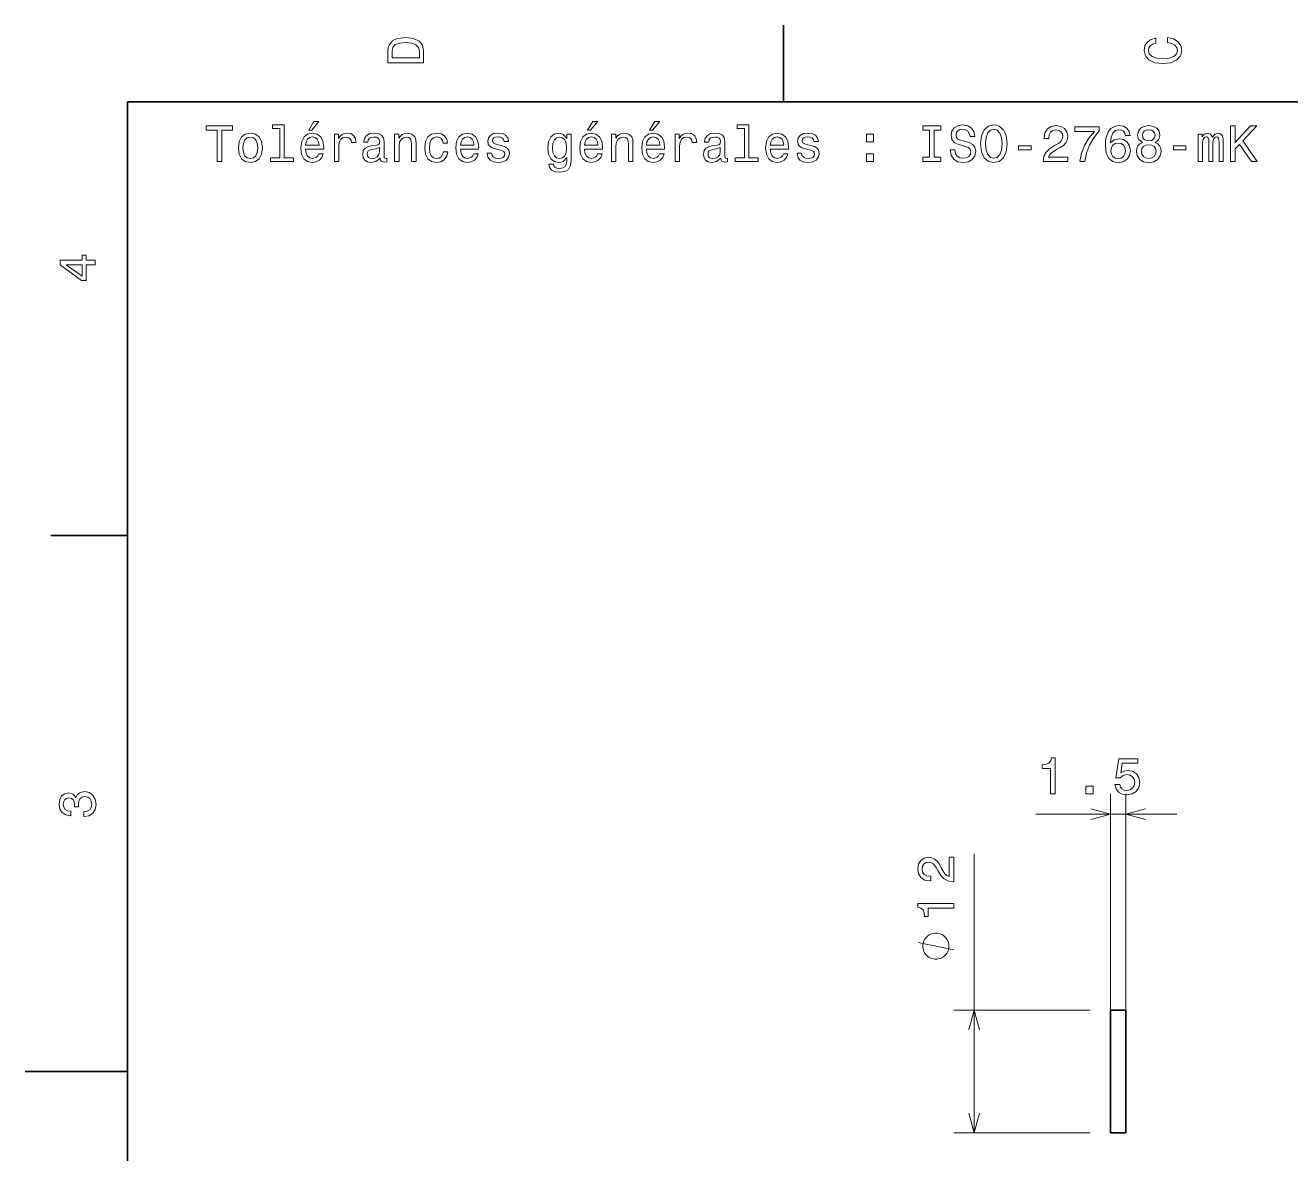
# Model space of a CAD drawing. Extents: x 0 to 297, y 0 to 210.
# Drawn here: x 0 to 124, y 97 to 207.5 of the extents above; entities that cross this region are included whole.
import ezdxf

# ---------------------------------------------------------------- set-up
doc = ezdxf.new("R2010")
doc.units = 0

msp = doc.modelspace()

# ---------------------------------------------------------------- linework, layer by layer
at = {"color": 7, "lineweight": 35, "ltscale": 0.1875}
for p, q in [((74.300003, 200), (74.300003, 207.5)), ((10, 157.5), (2.5, 157.5))]:
    msp.add_line(p, q, dxfattribs=at)
at = {"color": 7, "lineweight": 35}
for p, q in [((287, 200), (10, 200)), ((10, 200), (10, 10))]:
    msp.add_line(p, q, dxfattribs=at)
at = {"color": 7, "lineweight": 13}
for p, q in [((106.360001, 101), (106.360001, 132.206802)), ((107.860001, 101), (107.860001, 132.206802)), ((92.983528, 99), (92.983528, 126.338715))]:
    msp.add_line(p, q, dxfattribs=at)
at = {"color": 7, "lineweight": 13, "ltscale": 0.345551}
msp.add_line((99.037956, 130.206802), (112.860001, 130.206802), dxfattribs=at)
at = {"color": 7, "lineweight": 13, "ltscale": 0.334412}
for p, q in [((104.360001, 111), (90.983528, 111)), ((104.360001, 99), (90.983528, 99))]:
    msp.add_line(p, q, dxfattribs=at)
at = {"color": 7, "lineweight": 35, "ltscale": 0.0375}
for p, q in [((107.860001, 111), (106.360001, 111)), ((107.860001, 99), (106.360001, 99))]:
    msp.add_line(p, q, dxfattribs=at)
at = {"color": 7, "lineweight": 35, "ltscale": 0.3}
for p, q in [((106.360001, 111), (106.360001, 99)), ((107.860001, 111), (107.860001, 99))]:
    msp.add_line(p, q, dxfattribs=at)
at = {"color": 7, "lineweight": 35, "ltscale": 0.25}
msp.add_line((10, 105), (0, 105), dxfattribs=at)
at = {"color": 7, "lineweight": 13}
for points in [[(35.533215, 204.994965), (35.533215, 203.829971), (39.033215, 203.829971), (39.033215, 204.994965), (38.922264, 205.544678), (38.584366, 205.953171), (38.034657, 206.205338), (37.283215, 206.296112), (36.516644, 206.215424), (36.21405, 206.114563), (35.971977, 205.973343), (35.644165, 205.56485), (35.563473, 205.297562)], [(111.93206, 205.817017), (112.35569, 205.716141), (112.658287, 205.549713), (112.844887, 205.317734), (112.905403, 205.045395), (112.814629, 204.71759), (112.54229, 204.460388), (112.098488, 204.28891), (111.483215, 204.233429), (110.872986, 204.28891), (110.424141, 204.455338), (110.151802, 204.71254), (110.055984, 205.045395), (110.106415, 205.287476), (110.247627, 205.494247), (110.474571, 205.655624), (110.787247, 205.766571), (110.787247, 206.245682), (110.308144, 206.094391), (109.94503, 205.832138), (109.718086, 205.474075), (109.637398, 205.045395), (109.763474, 204.510818), (110.116501, 204.10231), (110.696472, 203.840057), (111.483215, 203.749283), (112.269958, 203.840057), (112.84993, 204.10231), (113.208, 204.510818), (113.329041, 205.045395), (113.233215, 205.51442), (112.965927, 205.892654), (112.527161, 206.159943), (111.93206, 206.301163)], [(35.951801, 204.959656), (36.027451, 205.342941), (36.259438, 205.605194), (36.672985, 205.761536), (37.283215, 205.811966), (37.873272, 205.756485), (38.286816, 205.600143), (38.533936, 205.332855), (38.614628, 204.959656), (38.614628, 204.298996), (35.951801, 204.298996)], [(18.786022, 194.143372), (19.25, 194.143372), (19.25, 197.219742), (20.309078, 197.219742), (20.309078, 197.643372), (17.721903, 197.643372), (17.721903, 197.219742), (18.786022, 197.219742)], [(24.928675, 197.391205), (24.928675, 194.516571), (24.01585, 194.516571), (24.01585, 194.143372), (26.280258, 194.143372), (26.280258, 194.516571), (25.372478, 194.516571), (25.372478, 197.764404), (24.232708, 197.764404), (24.232708, 197.391205)], [(27.778099, 197.219742), (28.075649, 197.219742), (28.776657, 198.077087), (28.282421, 198.077087)], [(55.102303, 197.219742), (55.399853, 197.219742), (56.100861, 198.077087), (55.606625, 198.077087)], [(61.174347, 197.219742), (61.471897, 197.219742), (62.172905, 198.077087), (61.678669, 198.077087)], [(70.469009, 197.391205), (70.469009, 194.516571), (69.55619, 194.516571), (69.55619, 194.143372), (71.820602, 194.143372), (71.820602, 194.516571), (70.912819, 194.516571), (70.912819, 197.764404), (69.773048, 197.764404), (69.773048, 197.391205)], [(88.614548, 194.567001), (87.969009, 194.567001), (87.969009, 194.143372), (89.724052, 194.143372), (89.724052, 194.567001), (89.078522, 194.567001), (89.078522, 197.219742), (89.724052, 197.219742), (89.724052, 197.643372), (87.969009, 197.643372), (87.969009, 197.219742), (88.614548, 197.219742)], [(91.085732, 195.298264), (90.626793, 195.298264), (90.727661, 194.763687), (90.97982, 194.370316), (91.368149, 194.133286), (91.892647, 194.047546), (92.412102, 194.128235), (92.80043, 194.350143), (93.047546, 194.69812), (93.138321, 195.157059), (93.062675, 195.570602), (92.850861, 195.837891), (92.507919, 196.014404), (92.048988, 196.145538), (91.655617, 196.241348), (91.398407, 196.35231), (91.252159, 196.513687), (91.206764, 196.765854), (91.252159, 196.992798), (91.383278, 197.164261), (91.585007, 197.280258), (91.862389, 197.320602), (92.144806, 197.270172), (92.366707, 197.134003), (92.512962, 196.907059), (92.583565, 196.599426), (93.042503, 196.599426), (93.042503, 196.609512), (92.961807, 197.083572), (92.724777, 197.4366), (92.351578, 197.658508), (91.84726, 197.734146), (91.393364, 197.658508), (91.040337, 197.446686), (90.813393, 197.118881), (90.732704, 196.695251), (90.798264, 196.317001), (90.989906, 196.059799), (91.292503, 195.888321), (91.706047, 195.757202), (92.114548, 195.641205), (92.422188, 195.530258), (92.608788, 195.368881), (92.674347, 195.106628), (92.613831, 194.83934), (92.457489, 194.637604), (92.220459, 194.51152), (91.912819, 194.471176), (91.569878, 194.526657), (91.307632, 194.688034), (91.141205, 194.950287)], [(93.622475, 195.893372), (93.713257, 195.106628), (93.975502, 194.526657), (94.384003, 194.168594), (94.918587, 194.047546), (95.448128, 194.168594), (95.861671, 194.526657), (96.118874, 195.106628), (96.214691, 195.893372), (96.118874, 196.675079), (96.007919, 196.992798), (95.861671, 197.255035), (95.448128, 197.613113), (95.195961, 197.703888), (94.918587, 197.739197), (94.37896, 197.613113), (93.970459, 197.260086), (93.713257, 196.680115)], [(94.106628, 195.893372), (94.162102, 196.503601), (94.328529, 196.952454), (94.585732, 197.224777), (94.918587, 197.320602), (95.246391, 197.224777), (95.503601, 196.947403), (95.670029, 196.498566), (95.730545, 195.893372), (95.670029, 195.283142), (95.503601, 194.83429), (95.246391, 194.561966), (94.918587, 194.471176), (94.585732, 194.561966), (94.328529, 194.83429), (94.162102, 195.278091)], [(99.760086, 194.143372), (102.16571, 194.143372), (102.16571, 194.577087), (100.264412, 194.577087), (100.370323, 194.814117), (100.55188, 195.010803), (101.111671, 195.368881), (101.409225, 195.520172), (101.742081, 195.73703), (101.979111, 195.989197), (102.11528, 196.286743), (102.16571, 196.624634), (102.079971, 197.048264), (101.842941, 197.381119), (101.479828, 197.592941), (101.010811, 197.668594), (100.526657, 197.582855), (100.158508, 197.345825), (99.921471, 196.967575), (99.840782, 196.468292), (99.840782, 196.39769), (100.299713, 196.39769), (100.299713, 196.438034), (100.3451, 196.780975), (100.48127, 197.033142), (100.698128, 197.194519), (100.985596, 197.25), (101.278099, 197.19957), (101.494957, 197.073486), (101.636169, 196.876801), (101.6866, 196.629684), (101.651299, 196.39769), (101.555481, 196.201004), (101.394096, 196.029541), (101.172195, 195.878235), (100.874641, 195.716858), (100.380409, 195.404175), (100.032425, 195.07132), (99.825653, 194.667862), (99.760086, 194.158508)], [(103.325653, 194.143372), (103.835022, 194.143372), (104.00145, 194.97551), (104.293953, 195.752167), (104.707497, 196.473343), (105.247124, 197.149139), (105.247124, 197.567719), (102.84655, 197.567719), (102.84655, 197.108795), (104.762978, 197.108795), (104.208221, 196.427948), (103.789635, 195.716858), (103.497124, 194.960373)], [(108.273064, 196.700287), (108.177246, 197.108795), (107.955338, 197.411377), (107.612404, 197.603027), (107.168594, 197.668594), (106.871048, 197.633286), (106.613838, 197.53746), (106.386894, 197.381119), (106.195251, 197.159225), (106.043961, 196.881851), (105.933006, 196.543945), (105.862404, 196.145538), (105.842232, 195.696686), (105.92292, 194.980545), (106.170036, 194.46109), (106.568451, 194.148422), (107.113121, 194.042511), (107.602318, 194.133286), (107.975517, 194.370316), (108.21759, 194.743515), (108.303322, 195.217575), (108.21759, 195.696686), (107.985603, 196.064835), (107.627533, 196.296829), (107.183723, 196.377518), (106.70462, 196.276657), (106.34655, 195.989197), (106.422203, 196.543945), (106.58358, 196.942368), (106.830704, 197.179398), (107.173637, 197.260086), (107.425804, 197.219742), (107.617447, 197.113831), (107.743523, 196.937317), (107.80909, 196.700287)], [(109.473358, 196.029541), (109.216148, 195.888321), (109.039635, 195.691635), (108.928688, 195.444519), (108.893387, 195.146973), (108.974075, 194.69812), (109.206062, 194.350143), (109.584305, 194.128235), (110.098717, 194.042511), (110.608078, 194.128235), (110.98632, 194.350143), (111.218315, 194.69812), (111.304047, 195.146973), (111.263702, 195.444519), (111.157791, 195.691635), (110.976234, 195.888321), (110.724075, 196.029541), (110.925804, 196.150574), (111.067017, 196.317001), (111.152748, 196.518738), (111.183006, 196.765854), (111.102318, 197.123917), (110.890503, 197.411377), (110.547562, 197.597977), (110.098717, 197.668594), (109.644821, 197.597977), (109.301888, 197.411377), (109.08503, 197.123917), (109.009377, 196.765854), (109.034592, 196.518738), (109.120331, 196.317001)], [(109.488487, 196.72551), (109.528831, 196.947403), (109.649864, 197.118881), (109.841507, 197.224777), (110.098717, 197.265137), (110.350876, 197.224777), (110.542519, 197.118881), (110.663559, 196.947403), (110.708946, 196.72551), (110.663559, 196.498566), (110.542519, 196.322052), (110.350876, 196.206055), (110.098717, 196.170746), (109.841507, 196.21109), (109.649864, 196.322052), (109.528831, 196.498566)], [(118.112411, 194.143372), (118.576393, 194.143372), (118.576393, 195.389053), (118.989937, 195.832855), (120.165009, 194.143372), (120.729851, 194.143372), (119.317741, 196.170746), (120.689499, 197.643372), (120.074226, 197.643372), (118.576393, 196.02449), (118.576393, 197.643372), (118.112411, 197.643372)], [(20.878963, 195.494949), (20.959654, 194.879684), (21.191643, 194.425797), (21.559799, 194.143372), (22.054035, 194.047546), (22.543228, 194.143372), (22.911383, 194.420746), (23.143372, 194.874634), (23.229107, 195.494949), (23.143372, 196.110229), (22.911383, 196.569168), (22.543228, 196.846542), (22.054035, 196.947403), (21.559799, 196.846542), (21.191643, 196.564117), (20.959654, 196.110229)], [(21.332853, 195.5), (21.378242, 195.953888), (21.519453, 196.281708), (21.746399, 196.483429), (22.054035, 196.554031), (22.356628, 196.483429), (22.583574, 196.286743), (22.724785, 195.953888), (22.775215, 195.5), (22.724785, 195.041061), (22.583574, 194.708206), (22.356628, 194.506485), (22.054035, 194.440918), (21.746399, 194.506485), (21.519453, 194.708206), (21.378242, 195.041061)], [(27.470461, 195.368881), (29.245678, 195.368881), (29.250721, 195.575653), (29.170029, 196.155624), (28.948128, 196.58934), (28.5951, 196.851578), (28.12608, 196.947403), (27.667149, 196.846542), (27.314121, 196.564117), (27.087177, 196.105194), (27.006485, 195.5), (27.082134, 194.879684), (27.309078, 194.425797), (27.657061, 194.143372), (28.11095, 194.047546), (28.504322, 194.113113), (28.827089, 194.284576), (29.064121, 194.556915), (29.200289, 194.920029), (28.761528, 194.920029), (28.67075, 194.718292), (28.539625, 194.567001), (28.166428, 194.445969), (27.878963, 194.501434), (27.662104, 194.677948), (27.520893, 194.965424), (27.470461, 195.353745)], [(27.470461, 195.742081), (27.525936, 196.090057), (27.662104, 196.34726), (27.868877, 196.503601), (28.141211, 196.559082), (28.408501, 196.503601), (28.615274, 196.34726), (28.741356, 196.090057), (28.786743, 195.742081)], [(30.284582, 194.143372), (30.728386, 194.143372), (30.728386, 195.691635), (30.773775, 196.064835), (30.909943, 196.332138), (31.131844, 196.493515), (31.429394, 196.548996), (31.651299, 196.513687), (31.817722, 196.412827), (31.918589, 196.241348), (31.953892, 196.009369), (32.40274, 196.009369), (32.34222, 196.417862), (32.175793, 196.710373), (31.898415, 196.886887), (31.520172, 196.947403), (31.26297, 196.907059), (31.041065, 196.806198), (30.844379, 196.63472), (30.688042, 196.40274), (30.688042, 196.851578), (30.284582, 196.851578)], [(34.76297, 194.496399), (34.76297, 194.481262), (34.788185, 194.309799), (34.863831, 194.188766), (35.181557, 194.092941), (35.428673, 194.133286), (35.428673, 194.476227), (35.322769, 194.46109), (35.181557, 194.526657), (35.156342, 194.728394), (35.156342, 196.130402), (35.095821, 196.48848), (34.919312, 196.740631), (34.611671, 196.891937), (34.177956, 196.947403), (33.754326, 196.886887), (33.441643, 196.715424), (33.244957, 196.44812), (33.179398, 196.095108), (33.179398, 196.064835), (33.577812, 196.064835), (33.613113, 196.276657), (33.724064, 196.427948), (33.905621, 196.518738), (34.162827, 196.554031), (34.409943, 196.528824), (34.586456, 196.453171), (34.692364, 196.322052), (34.727669, 196.140488), (34.707493, 195.92868), (34.626801, 195.822769), (34.425072, 195.772339), (34.046829, 195.731995), (33.613113, 195.641205), (33.305477, 195.479828), (33.12392, 195.227661), (33.068443, 194.854462), (33.118877, 194.521606), (33.275215, 194.27449), (33.527378, 194.118149), (33.875359, 194.062683), (34.344383, 194.168594)], [(36.190201, 194.143372), (36.634007, 194.143372), (36.634007, 195.706772), (36.679398, 196.064835), (36.825649, 196.327087), (37.052593, 196.48848), (37.355186, 196.548996), (37.597263, 196.498566), (37.748558, 196.362396), (37.824207, 196.135452), (37.849426, 195.832855), (37.849426, 194.143372), (38.293228, 194.143372), (38.293228, 195.92363), (38.273056, 196.281708), (38.182278, 196.579254), (37.884727, 196.851578), (37.42075, 196.947403), (37.163544, 196.912109), (36.946686, 196.816284), (36.760086, 196.654892), (36.613831, 196.438034), (36.613831, 196.851578), (36.190201, 196.851578)], [(40.951012, 195.953888), (41.389771, 195.953888), (41.298992, 196.357346), (41.082134, 196.675079), (40.74424, 196.871765), (40.305477, 196.947403), (39.821327, 196.846542), (39.453171, 196.564117), (39.221184, 196.105194), (39.140491, 195.489914), (39.216141, 194.879684), (39.443085, 194.425797), (39.801155, 194.143372), (40.290348, 194.047546), (40.724068, 194.123199), (41.061962, 194.335007), (41.293949, 194.667862), (41.394814, 195.111664), (40.971184, 195.111664), (40.895535, 194.829254), (40.754326, 194.617432), (40.552597, 194.486313), (40.305477, 194.445969), (39.997841, 194.51152), (39.77594, 194.713257), (39.639771, 195.041061), (39.594383, 195.505035), (39.639771, 195.958939), (39.780983, 196.286743), (40.007927, 196.48848), (40.305477, 196.559082), (40.567726, 196.513687), (40.764412, 196.39769), (40.895535, 196.206055)], [(42.650578, 195.368881), (44.425793, 195.368881), (44.430836, 195.575653), (44.350143, 196.155624), (44.128242, 196.58934), (43.775215, 196.851578), (43.306198, 196.947403), (42.847263, 196.846542), (42.49424, 196.564117), (42.267292, 196.105194), (42.1866, 195.5), (42.262249, 194.879684), (42.489193, 194.425797), (42.837177, 194.143372), (43.291069, 194.047546), (43.684441, 194.113113), (44.007206, 194.284576), (44.24424, 194.556915), (44.380402, 194.920029), (43.941643, 194.920029), (43.850864, 194.718292), (43.719742, 194.567001), (43.346542, 194.445969), (43.059078, 194.501434), (42.84222, 194.677948), (42.701012, 194.965424), (42.650578, 195.353745)], [(42.650578, 195.742081), (42.706055, 196.090057), (42.84222, 196.34726), (43.048992, 196.503601), (43.321327, 196.559082), (43.588615, 196.503601), (43.795387, 196.34726), (43.921471, 196.090057), (43.966858, 195.742081)], [(46.624641, 195.721909), (46.195965, 195.822769), (45.878242, 195.938766), (45.772335, 196.175797), (45.802593, 196.342224), (45.908501, 196.463257), (46.079971, 196.53891), (46.327087, 196.569168), (46.564121, 196.53891), (46.750721, 196.44812), (46.871758, 196.311966), (46.922188, 196.130402), (47.355907, 196.130402), (47.355907, 196.140488), (47.280258, 196.468292), (47.073486, 196.72551), (46.750721, 196.886887), (46.327087, 196.947403), (45.898415, 196.886887), (45.585735, 196.720459), (45.38905, 196.473343), (45.328529, 196.16066), (45.373917, 195.858063), (45.515129, 195.646255), (45.747116, 195.494949), (46.085014, 195.389053), (46.57925, 195.268005), (46.881844, 195.141937), (46.962536, 195.041061), (46.992798, 194.889771), (46.947407, 194.703171), (46.82637, 194.561966), (46.629684, 194.471176), (46.367435, 194.440918), (46.090057, 194.471176), (45.888329, 194.577087), (45.752159, 194.748566), (45.696686, 194.985596), (45.268013, 194.985596), (45.338615, 194.582138), (45.545387, 194.289627), (45.873199, 194.113113), (46.327087, 194.047546), (46.801155, 194.113113), (47.149136, 194.289627), (47.36095, 194.572052), (47.4366, 194.940201), (47.381126, 195.257919), (47.224785, 195.474777), (46.967579, 195.615997)], [(53.478386, 194.264404), (53.478386, 196.851578), (53.054752, 196.851578), (53.054752, 196.412827), (52.706772, 196.811234), (52.494953, 196.912109), (52.257923, 196.947403), (51.82925, 196.846542), (51.496395, 196.564117), (51.279537, 196.110229), (51.203888, 195.5), (51.279537, 194.88472), (51.496395, 194.430832), (51.82925, 194.143372), (52.257923, 194.047546), (52.499996, 194.082855), (52.701729, 194.17363), (53.054752, 194.556915), (53.054752, 194.17363), (53.014408, 193.871033), (52.903458, 193.654175), (52.691639, 193.528091), (52.373917, 193.482712), (52.096539, 193.51297), (51.899853, 193.588623), (51.783859, 193.719742), (51.748558, 193.896255), (51.319881, 193.896255), (51.319881, 193.876083), (51.385445, 193.553314), (51.587173, 193.311234), (51.909939, 193.154892), (52.348701, 193.099426), (52.873196, 193.175079), (53.22118, 193.386887), (53.417866, 193.755051)], [(51.662823, 195.5), (51.70821, 195.948853), (51.844379, 196.281708), (52.056194, 196.478394), (52.338615, 196.548996), (52.636166, 196.478394), (52.858067, 196.281708), (52.994236, 195.948853), (53.044666, 195.5), (52.994236, 195.041061), (52.858067, 194.713257), (52.636166, 194.51152), (52.338615, 194.445969), (52.056194, 194.51152), (51.844379, 194.713257), (51.70821, 195.046112)], [(54.794666, 195.368881), (56.569881, 195.368881), (56.574924, 195.575653), (56.494232, 196.155624), (56.272331, 196.58934), (55.919304, 196.851578), (55.450287, 196.947403), (54.991352, 196.846542), (54.638325, 196.564117), (54.411381, 196.105194), (54.330688, 195.5), (54.406338, 194.879684), (54.633282, 194.425797), (54.981266, 194.143372), (55.435154, 194.047546), (55.828529, 194.113113), (56.151295, 194.284576), (56.388325, 194.556915), (56.524494, 194.920029), (56.085732, 194.920029), (55.994953, 194.718292), (55.863831, 194.567001), (55.490631, 194.445969), (55.203167, 194.501434), (54.986309, 194.677948), (54.845097, 194.965424), (54.794666, 195.353745)], [(54.794666, 195.742081), (54.85014, 196.090057), (54.986309, 196.34726), (55.193081, 196.503601), (55.465416, 196.559082), (55.732708, 196.503601), (55.93948, 196.34726), (56.065559, 196.090057), (56.110947, 195.742081)], [(57.44236, 194.143372), (57.886162, 194.143372), (57.886162, 195.706772), (57.931553, 196.064835), (58.077805, 196.327087), (58.304752, 196.48848), (58.607346, 196.548996), (58.849419, 196.498566), (59.000717, 196.362396), (59.076366, 196.135452), (59.101582, 195.832855), (59.101582, 194.143372), (59.545387, 194.143372), (59.545387, 195.92363), (59.525211, 196.281708), (59.434433, 196.579254), (59.136883, 196.851578), (58.672909, 196.947403), (58.415703, 196.912109), (58.198845, 196.816284), (58.012245, 196.654892), (57.86599, 196.438034), (57.86599, 196.851578), (57.44236, 196.851578)], [(60.866711, 195.368881), (62.641926, 195.368881), (62.646969, 195.575653), (62.566277, 196.155624), (62.344376, 196.58934), (61.991348, 196.851578), (61.522331, 196.947403), (61.063396, 196.846542), (60.710369, 196.564117), (60.483425, 196.105194), (60.402733, 195.5), (60.478382, 194.879684), (60.705326, 194.425797), (61.05331, 194.143372), (61.507198, 194.047546), (61.900574, 194.113113), (62.223339, 194.284576), (62.460369, 194.556915), (62.596539, 194.920029), (62.157776, 194.920029), (62.066998, 194.718292), (61.935875, 194.567001), (61.562675, 194.445969), (61.275211, 194.501434), (61.058353, 194.677948), (60.917141, 194.965424), (60.866711, 195.353745)], [(60.866711, 195.742081), (60.922184, 196.090057), (61.058353, 196.34726), (61.265125, 196.503601), (61.53746, 196.559082), (61.804752, 196.503601), (62.011524, 196.34726), (62.137604, 196.090057), (62.182991, 195.742081)], [(63.680832, 194.143372), (64.124634, 194.143372), (64.124634, 195.691635), (64.170029, 196.064835), (64.30619, 196.332138), (64.528091, 196.493515), (64.825638, 196.548996), (65.047546, 196.513687), (65.213974, 196.412827), (65.314835, 196.241348), (65.350143, 196.009369), (65.798981, 196.009369), (65.738464, 196.417862), (65.572037, 196.710373), (65.294662, 196.886887), (64.91642, 196.947403), (64.659218, 196.907059), (64.437317, 196.806198), (64.240631, 196.63472), (64.08429, 196.40274), (64.08429, 196.851578), (63.680832, 196.851578)], [(68.15921, 194.496399), (68.15921, 194.481262), (68.184433, 194.309799), (68.260078, 194.188766), (68.577805, 194.092941), (68.824921, 194.133286), (68.824921, 194.476227), (68.719009, 194.46109), (68.577805, 194.526657), (68.552582, 194.728394), (68.552582, 196.130402), (68.492065, 196.48848), (68.315552, 196.740631), (68.007919, 196.891937), (67.574203, 196.947403), (67.150574, 196.886887), (66.837891, 196.715424), (66.641205, 196.44812), (66.575638, 196.095108), (66.575638, 196.064835), (66.97406, 196.064835), (67.009361, 196.276657), (67.120316, 196.427948), (67.301865, 196.518738), (67.559067, 196.554031), (67.80619, 196.528824), (67.982704, 196.453171), (68.088608, 196.322052), (68.123917, 196.140488), (68.103745, 195.92868), (68.023048, 195.822769), (67.82132, 195.772339), (67.443077, 195.731995), (67.009361, 195.641205), (66.701721, 195.479828), (66.520172, 195.227661), (66.464691, 194.854462), (66.515121, 194.521606), (66.671463, 194.27449), (66.92363, 194.118149), (67.271606, 194.062683), (67.740631, 194.168594)], [(73.010803, 195.368881), (74.786011, 195.368881), (74.791061, 195.575653), (74.710365, 196.155624), (74.488464, 196.58934), (74.135437, 196.851578), (73.66642, 196.947403), (73.207489, 196.846542), (72.854462, 196.564117), (72.627518, 196.105194), (72.546822, 195.5), (72.622467, 194.879684), (72.849411, 194.425797), (73.197403, 194.143372), (73.651291, 194.047546), (74.044662, 194.113113), (74.367432, 194.284576), (74.604462, 194.556915), (74.740631, 194.920029), (74.301865, 194.920029), (74.21109, 194.718292), (74.079964, 194.567001), (73.706764, 194.445969), (73.419296, 194.501434), (73.202438, 194.677948), (73.061234, 194.965424), (73.010803, 195.353745)], [(73.010803, 195.742081), (73.066269, 196.090057), (73.202438, 196.34726), (73.40921, 196.503601), (73.681549, 196.559082), (73.948837, 196.503601), (74.155609, 196.34726), (74.281693, 196.090057), (74.32708, 195.742081)], [(76.984863, 195.721909), (76.556183, 195.822769), (76.238464, 195.938766), (76.132553, 196.175797), (76.162811, 196.342224), (76.268723, 196.463257), (76.440193, 196.53891), (76.687309, 196.569168), (76.924347, 196.53891), (77.110947, 196.44812), (77.231979, 196.311966), (77.28241, 196.130402), (77.716125, 196.130402), (77.716125, 196.140488), (77.64048, 196.468292), (77.433708, 196.72551), (77.110947, 196.886887), (76.687309, 196.947403), (76.258636, 196.886887), (75.945953, 196.720459), (75.749268, 196.473343), (75.688751, 196.16066), (75.734146, 195.858063), (75.875351, 195.646255), (76.107338, 195.494949), (76.445236, 195.389053), (76.939468, 195.268005), (77.242065, 195.141937), (77.322754, 195.041061), (77.353012, 194.889771), (77.307632, 194.703171), (77.186592, 194.561966), (76.989906, 194.471176), (76.727661, 194.440918), (76.450279, 194.471176), (76.24855, 194.577087), (76.112381, 194.748566), (76.056908, 194.985596), (75.628235, 194.985596), (75.698837, 194.582138), (75.905609, 194.289627), (76.233421, 194.113113), (76.687309, 194.047546), (77.161377, 194.113113), (77.509354, 194.289627), (77.721176, 194.572052), (77.796822, 194.940201), (77.741348, 195.257919), (77.585007, 195.474777), (77.327805, 195.615997)], [(82.426506, 196.100143), (83.122467, 196.100143), (83.122467, 196.851578), (82.426506, 196.851578)], [(107.814133, 195.21254), (107.758652, 194.894806), (107.617447, 194.65274), (107.390495, 194.491348), (107.108078, 194.440918), (106.810532, 194.491348), (106.58358, 194.64769), (106.437332, 194.889771), (106.391937, 195.207489), (106.442375, 195.520172), (106.58358, 195.757202), (106.815575, 195.908508), (107.12825, 195.963974), (107.400589, 195.908508), (107.617447, 195.762253), (107.758652, 195.525223)], [(114.95031, 194.143372), (115.35881, 194.143372), (115.35881, 195.953888), (115.384026, 196.226227), (115.459671, 196.422913), (115.575668, 196.53891), (115.726967, 196.58429), (115.848, 196.543945), (115.928696, 196.443085), (115.96904, 196.271606), (115.984169, 196.044662), (115.984169, 194.143372), (116.367455, 194.143372), (116.367455, 195.953888), (116.39267, 196.221176), (116.468315, 196.417862), (116.589355, 196.53891), (116.740654, 196.58429), (116.861687, 196.543945), (116.942383, 196.443085), (116.992813, 196.044662), (116.992813, 194.143372), (117.401314, 194.143372), (117.401314, 196.014404), (117.376099, 196.40274), (117.29541, 196.700287), (117.134026, 196.881851), (116.871773, 196.947403), (116.56414, 196.846542), (116.32711, 196.554031), (116.140511, 196.841492), (115.827827, 196.947403), (115.540367, 196.846542), (115.343681, 196.564117), (115.343681, 196.851578), (114.95031, 196.851578)], [(34.712536, 195.091492), (34.652016, 194.829254), (34.490635, 194.627518), (34.248558, 194.496399), (33.951012, 194.451004), (33.759369, 194.476227), (33.623199, 194.556915), (33.537464, 194.69812), (33.512249, 194.894806), (33.532421, 195.07132), (33.613113, 195.197403), (33.935879, 195.338623), (34.344383, 195.399139), (34.712536, 195.520172)], [(68.10878, 195.091492), (68.048264, 194.829254), (67.886887, 194.627518), (67.644806, 194.496399), (67.34726, 194.451004), (67.155609, 194.476227), (67.019447, 194.556915), (66.933716, 194.69812), (66.908493, 194.894806), (66.928665, 195.07132), (67.009361, 195.197403), (67.332123, 195.338623), (67.740631, 195.399139), (68.10878, 195.520172)], [(82.426506, 194.143372), (83.122467, 194.143372), (83.122467, 194.894806), (82.426506, 194.894806)], [(97.344383, 195.298264), (98.564842, 195.298264), (98.564842, 195.696686), (97.344383, 195.696686)], [(109.377533, 195.157059), (109.42292, 195.424347), (109.569176, 195.626083), (109.79612, 195.757202), (110.098717, 195.802597), (110.396263, 195.757202), (110.623215, 195.626083), (110.769463, 195.424347), (110.819901, 195.157059), (110.769463, 194.869598), (110.623215, 194.65274), (110.396263, 194.51152), (110.098717, 194.466141), (109.79612, 194.51152), (109.569176, 194.65274), (109.42292, 194.869598)], [(112.524513, 195.298264), (113.744972, 195.298264), (113.744972, 195.696686), (112.524513, 195.696686)], [(6.833213, 184.02739), (6.833213, 184.481277), (5.965778, 184.481277), (5.965778, 184.98056), (5.56232, 184.98056), (5.56232, 184.481277), (3.408862, 184.481277), (3.408862, 184.022339), (5.521974, 182.489197), (5.965778, 182.489197), (5.965778, 184.02739)], [(5.56232, 182.912827), (3.993876, 184.02739), (5.56232, 184.02739)], [(100.465187, 132.206802), (100.924126, 132.206802), (100.924126, 135.732025), (100.581184, 135.732025), (100.49041, 135.424377), (100.308853, 135.217606), (100.031471, 135.096573), (99.648186, 135.056229), (99.648186, 134.698151), (100.465187, 134.698151)], [(106.777298, 133.119629), (106.888245, 132.706085), (107.135361, 132.383316), (107.498474, 132.18158), (107.962456, 132.105942), (108.471817, 132.196716), (108.870232, 132.443832), (109.122398, 132.837204), (109.218216, 133.341522), (109.132484, 133.810547), (108.890404, 134.178711), (108.512161, 134.415741), (108.022972, 134.501465), (107.64473, 134.440948), (107.352219, 134.274521), (107.493431, 135.217606), (109.026573, 135.217606), (109.026573, 135.631149), (107.155533, 135.631149), (106.878159, 133.775238), (107.281616, 133.775238), (107.574127, 134.012283), (107.947327, 134.098007), (108.270088, 134.042542), (108.517204, 133.881149), (108.673546, 133.634033), (108.729027, 133.316315), (108.673546, 132.998596), (108.512161, 132.751465), (108.265045, 132.595123), (107.947327, 132.539658), (107.680031, 132.574951), (107.473259, 132.690948), (107.32196, 132.872513), (107.246315, 133.119629)], [(103.944008, 132.206802), (104.639977, 132.206802), (104.639977, 132.958252), (103.944008, 132.958252)], [(5.73379, 129.979111), (5.769093, 129.979111), (6.253242, 130.059799), (6.616354, 130.296829), (6.848343, 130.670029), (6.934078, 131.164276), (6.848343, 131.688766), (6.626441, 132.082138), (6.273415, 132.334305), (5.819525, 132.425079), (5.521974, 132.384735), (5.279899, 132.273788), (5.0933, 132.092224), (4.957133, 131.850143), (4.684798, 132.177963), (4.251081, 132.293961), (3.857709, 132.218307), (3.560158, 132.00145), (3.373559, 131.648422), (3.307997, 131.164276), (3.388689, 130.710388), (3.610591, 130.362396), (3.963617, 130.135452), (4.432637, 130.059799), (4.46794, 130.059799), (4.46794, 130.508652), (4.145173, 130.548996), (3.913184, 130.680115), (3.771974, 130.891937), (3.721542, 131.189484), (3.761888, 131.451736), (3.867795, 131.643372), (4.039265, 131.759369), (4.271254, 131.804764), (4.518372, 131.759369), (4.684798, 131.638336), (4.785663, 131.426514), (4.815922, 131.139053), (4.810879, 130.942368), (5.209294, 130.942368), (5.199208, 131.189484), (5.244596, 131.507217), (5.365634, 131.744247), (5.56232, 131.885452), (5.819525, 131.935883), (6.112032, 131.880417), (6.328891, 131.734161), (6.465058, 131.502167), (6.510447, 131.194534), (6.460014, 130.876801), (6.308718, 130.644821), (6.066643, 130.498566), (5.73379, 130.443085)], [(90.983528, 123.590157), (90.983528, 125.995773), (90.549812, 125.995773), (90.549812, 124.094475), (90.312775, 124.200386), (90.116089, 124.381943), (89.758026, 124.941742), (89.606728, 125.239288), (89.38987, 125.572144), (89.137711, 125.809174), (88.840157, 125.945343), (88.502258, 125.995773), (88.078629, 125.910042), (87.745773, 125.673004), (87.533958, 125.309891), (87.458313, 124.840874), (87.544044, 124.356728), (87.781082, 123.988571), (88.159317, 123.751541), (88.6586, 123.670845), (88.729202, 123.670845), (88.729202, 124.129776), (88.688858, 124.129776), (88.345917, 124.175171), (88.093758, 124.31134), (87.932373, 124.528198), (87.8769, 124.815659), (87.92733, 125.10817), (88.053413, 125.325027), (88.250099, 125.466232), (88.497215, 125.51667), (88.729202, 125.481369), (88.925888, 125.385544), (89.097359, 125.224159), (89.248657, 125.002258), (89.410042, 124.704712), (89.722717, 124.210472), (90.055573, 123.862488), (90.45903, 123.655716), (90.968399, 123.590157)], [(90.983528, 120.993896), (90.983528, 121.452835), (87.458313, 121.452835), (87.458313, 121.109894), (87.765945, 121.019119), (87.972717, 120.837563), (88.093758, 120.560181), (88.134102, 120.176895), (88.492172, 120.176895), (88.492172, 120.993896)], [(89.233528, 118.566666), (89.116859, 118.566666), (88.88353, 118.508331), (88.708527, 118.449997), (88.591858, 118.391663), (88.416862, 118.275002), (88.241859, 118.099998), (88.125198, 117.925003), (88.066864, 117.808334), (88.00853, 117.633331), (87.950195, 117.400002), (87.950195, 117.283333), (87.950195, 117.166664), (88.00853, 116.933334), (88.066864, 116.758331), (88.125198, 116.641663), (88.241859, 116.466667), (88.416862, 116.291664), (88.591858, 116.175003), (88.708527, 116.116669), (88.88353, 116.058334), (89.116859, 116), (89.233528, 116), (89.350197, 116), (89.583527, 116.058334), (89.75853, 116.116669), (89.875198, 116.175003), (90.050194, 116.291664), (90.225197, 116.466667), (90.341858, 116.641663), (90.400192, 116.758331), (90.458527, 116.933334), (90.516861, 117.166664), (90.516861, 117.283333), (90.516861, 117.400002), (90.458527, 117.633331), (90.400192, 117.808334), (90.341858, 117.925003), (90.225197, 118.099998), (90.050194, 118.275002), (89.875198, 118.391663), (89.75853, 118.449997), (89.583527, 118.508331), (89.350197, 118.566666)]]:
    msp.add_lwpolyline(points, close=True, dxfattribs=at)
for points in [[(104.428146, 129.689163), (106.360001, 130.206802), (104.428146, 130.724442)], [(109.791855, 130.724442), (107.860001, 130.206802), (109.791855, 129.689163)], [(90.983528, 116.933334), (87.483528, 117.633331)], [(93.501167, 109.068146), (92.983528, 111), (92.465889, 109.068146)], [(92.465889, 100.931854), (92.983528, 99), (93.501167, 100.931854)]]:
    msp.add_lwpolyline(points, dxfattribs=at)

doc.saveas('drawing.dxf')
